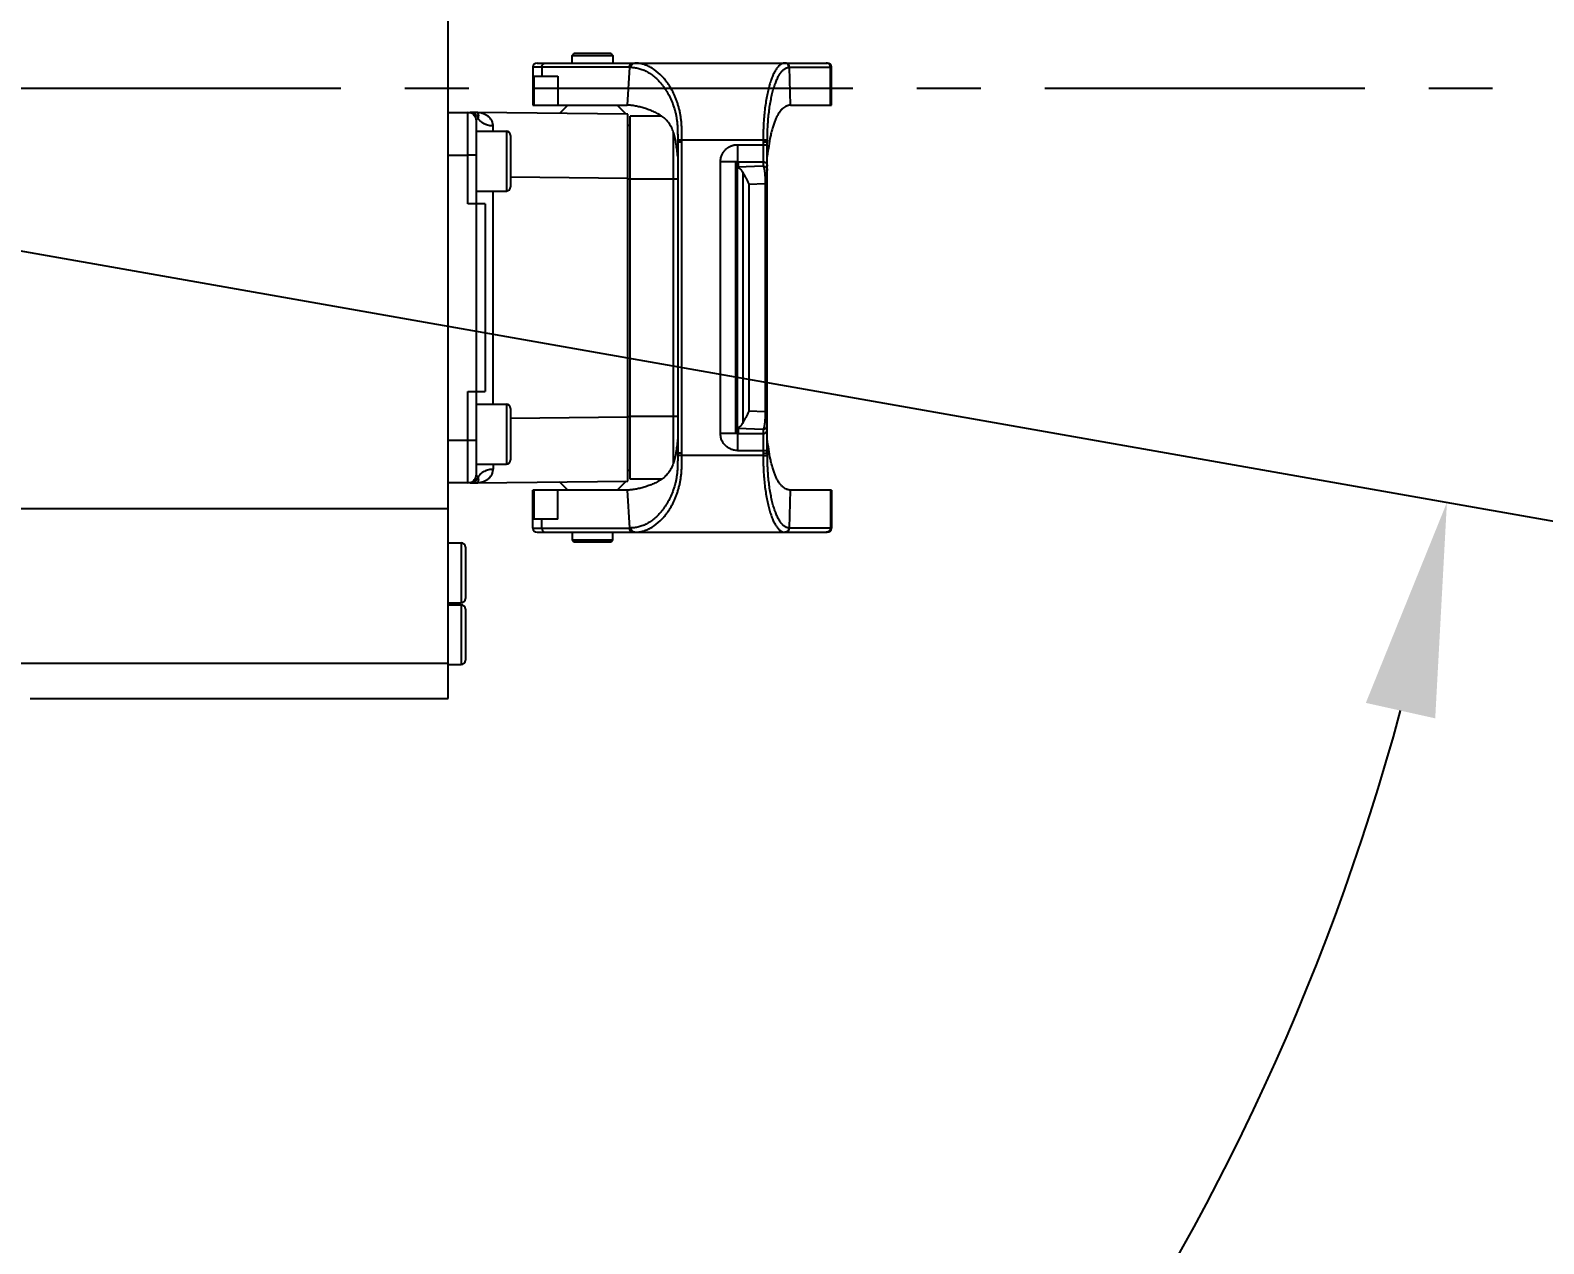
# Model space of a CAD drawing. Header units: millimetres. Extents: x 5828 to 6704, y 123 to 421.
# Drawn here: x 6564.9 to 6573.77, y 207.57 to 214.68 of the extents above; entities that cross this region are included whole.
import ezdxf

# ---------------------------------------------------------------- set-up
doc = ezdxf.new("R2010")
doc.units = ezdxf.units.MM
doc.linetypes.add('CENTER', pattern=[0.6, 0.375, -0.075, 0.075, -0.075])
for name, color, linetype in [('中心线', 7, 'Continuous'), ('外形图', 7, 'Continuous'), ('尺寸标注', 7, 'Continuous'), ('运动范围', 7, 'Continuous')]:
    doc.layers.add(name, color=color, linetype=linetype)
doc.styles.add('微软雅黑', font='msyh.ttc', dxfattribs={"height": 1.5})
doc.dimstyles.new('尺寸标注_1_20比例', dxfattribs={"dimtxt": 1.5, "dimasz": 1.25, "dimexe": 0.5, "dimexo": 0.4, "dimgap": 0.5, "dimtad": 1, "dimdec": 1, "dimlfac": 20, "dimdsep": 46, "dimtxsty": '微软雅黑', "dimcen": 0.09, "dimadec": 0, "dimazin": 0, "dimtp": 0.01, "dimtm": 0.01, "dimtfac": 1, "dimtdec": 1, "dimtofl": 0, "dimtmove": 0, "dimatfit": 3, "dimfxl": 1, "dimtolj": 1, "dimarcsym": 0})

# ---------------------------------------------------------------- blocks, each defined once
blk = doc.blocks.new('*D1145')
at = {"layer": 'Defpoints', "color": 0}
for p in [(6564.9775, 227.1499), (6618.6004, 224.7716), (6488.2514, 214.3423), (6559.4529, 214.3423), (6635.7237, 214.3423)]:
    blk.add_point(p, dxfattribs=at)
at = {"layer": '尺寸标注', "color": 0, "lineweight": -2}
blk.add_arc((6559.4529, 214.3423), 13.9483, 15.13637, 174.86363, dxfattribs=at)
at = {"layer": '尺寸标注', "color": 0}
for points in [[(6572.7139, 217.9391), (6573.1206, 218.0298), (6573.1893, 216.7644)], [(6545.3524, 215.6004), (6545.7687, 215.5817), (6545.5045, 214.3423)]]:
    blk.add_solid(points, dxfattribs=at)
at = {"layer": '尺寸标注', "color": 0, "insert": (6557.2583, 229.4032), "char_height": 1.5, "attachment_point": 5, "rotation": 8.29035, "style": '微软雅黑'}
blk.add_mtext('\\A1;{\\fAlibaba PuHuiTi 3.0 55 Regular|b0|i0|c134|p18;-\\A1;170%%d}', dxfattribs=at)
blk = doc.blocks.new('*D1146')
at = {"layer": 'Defpoints', "color": 0}
for p in [(6488.2514, 214.3423), (6559.4529, 214.3423), (6635.7237, 214.3423), (6618.6004, 203.913), (6564.9841, 201.5194)]:
    blk.add_point(p, dxfattribs=at)
at = {"layer": '尺寸标注', "color": 0, "lineweight": -2}
blk.add_arc((6559.4529, 214.3423), 13.965, 185.13022, 344.86978, dxfattribs=at)
at = {"layer": '尺寸标注', "color": 0}
for points in [[(6545.7519, 213.1029), (6545.3356, 213.0842), (6545.4878, 214.3423)], [(6573.1371, 210.6519), (6572.7305, 210.7426), (6573.2057, 211.9173)]]:
    blk.add_solid(points, dxfattribs=at)
at = {"layer": '尺寸标注', "color": 0, "insert": (6555.4094, 202.3101), "char_height": 1.5, "attachment_point": 5, "rotation": 341.42481, "style": '微软雅黑'}
blk.add_mtext('\\A1;{\\fAlibaba PuHuiTi 3.0 55 Regular|b0|i0|c134|p18;+\\A1;170%%d}', dxfattribs=at)

msp = doc.modelspace()

# ---------------------------------------------------------------- linework, layer by layer
at = {"layer": '中心线', "linetype": 'CENTER', "ltscale": 5}
msp.add_line((6635.7237, 214.3423), (6488.2514, 214.3423), dxfattribs=at)
at = {"layer": '外形图', "linetype": 'ByBlock'}
for p, q in [((6567.3529, 210.7673), (6567.3529, 217.9173)), ((6567.8729, 214.4923), (6569.5729, 214.4923)), ((6568.0779, 214.5373), (6568.0879, 214.5473)), ((6568.0779, 214.5373), (6568.3179, 214.5373)), ((6568.0779, 214.4923), (6568.0779, 214.5373)), ((6568.3079, 214.5473), (6568.0879, 214.5473)), ((6568.3079, 214.5473), (6568.3179, 214.5373)), ((6568.3179, 214.5373), (6568.3179, 214.4923)), ((6567.901, 214.4673), (6567.8479, 214.4673)), ((6567.8479, 214.4673), (6567.8479, 214.2451)), ((6567.8539, 214.4151), (6567.9951, 214.4151)), ((6567.8539, 214.4151), (6567.8539, 214.2451)), ((6568.4147, 214.4673), (6567.901, 214.4673)), ((6567.901, 214.4673), (6567.901, 214.4151)), ((6567.9951, 214.4151), (6567.9951, 214.2451)), ((6568.4147, 214.4673), (6568.4006, 214.2451)), ((6568.4147, 214.4673), (6568.4251, 214.4671)), ((6569.3493, 214.4672), (6569.3522, 214.4673)), ((6569.3522, 214.4673), (6569.592, 214.4673)), ((6569.3587, 214.2451), (6569.3522, 214.4673)), ((6569.5979, 214.4673), (6569.592, 214.4673)), ((6569.592, 214.2451), (6569.592, 214.4673)), ((6569.5979, 214.2451), (6569.5979, 214.4673)), ((6567.8479, 214.2451), (6568.4006, 214.2451)), ((6568.0534, 214.2451), (6568.005, 214.1968)), ((6568.3951, 214.1924), (6568.3424, 214.2451)), ((6569.3587, 214.2451), (6569.5979, 214.2451)), ((6567.3529, 214.2023), (6567.5178, 214.2023)), ((6567.4679, 213.9523), (6567.4679, 214.2023)), ((6567.5178, 214.2023), (6567.4818, 214.2023)), ((6568.4054, 214.1923), (6567.5178, 214.2023)), ((6567.5179, 213.6673), (6567.5179, 214.1523)), ((6568.4054, 212.0423), (6568.4054, 214.1923)), ((6568.6036, 214.181), (6568.4179, 214.181)), ((6568.4179, 212.0535), (6568.4179, 214.181)), ((6567.5179, 214.0923), (6567.6929, 214.0923)), ((6567.6152, 214.0923), (6567.6154, 214.1231)), ((6567.6929, 214.0923), (6567.6929, 213.7423)), ((6567.7179, 214.0673), (6567.7179, 213.7673)), ((6568.4054, 214.1285), (6568.4179, 214.1285)), ((6568.6725, 212.1482), (6568.6725, 214.0864)), ((6568.6973, 214.0421), (6568.7224, 214.0423)), ((6568.6975, 214.0285), (6568.6975, 212.2061)), ((6568.7224, 214.0423), (6569.1976, 214.0423)), ((6568.7224, 214.0288), (6568.7224, 214.0423)), ((6568.7224, 212.2058), (6568.7224, 214.0288)), ((6569.0473, 214.0133), (6569.2225, 214.0133)), ((6569.1975, 214.0284), (6569.1975, 214.0133)), ((6569.2225, 214.0284), (6569.1975, 214.0284)), ((6569.1975, 214.0133), (6569.1975, 213.8879)), ((6569.1976, 214.0423), (6569.2226, 214.0419)), ((6569.2225, 212.2061), (6569.2225, 214.0284)), ((6567.5179, 213.9523), (6567.4679, 213.9523)), ((6567.4679, 213.6673), (6567.4679, 213.9522)), ((6569.0475, 213.913), (6568.9475, 213.913)), ((6568.9475, 212.3216), (6568.9475, 213.913)), ((6569.0383, 213.9095), (6569.0575, 213.9107)), ((6569.0575, 213.908), (6569.0383, 213.9095)), ((6569.0383, 212.3251), (6569.0383, 213.9095)), ((6569.0383, 213.9068), (6569.0575, 213.908)), ((6569.0575, 213.9053), (6569.0383, 213.9068)), ((6569.0383, 213.9041), (6569.0575, 213.9053)), ((6569.0575, 213.9026), (6569.0383, 213.9041)), ((6569.0383, 213.9014), (6569.0575, 213.9026)), ((6569.0575, 213.8999), (6569.0383, 213.9014)), ((6569.0383, 213.8987), (6569.0575, 213.8999)), ((6569.0575, 213.8972), (6569.0383, 213.8987)), ((6569.0383, 213.896), (6569.0575, 213.8972)), ((6569.0575, 213.8946), (6569.0383, 213.896)), ((6569.0383, 213.8933), (6569.0575, 213.8946)), ((6569.0575, 213.8919), (6569.0383, 213.8933)), ((6569.0383, 213.8906), (6569.0575, 213.8919)), ((6569.0575, 213.8892), (6569.0383, 213.8906)), ((6569.0383, 213.8879), (6569.0575, 213.8892)), ((6569.0575, 213.8865), (6569.0383, 213.8879)), ((6569.0383, 213.8852), (6569.0575, 213.8865)), ((6569.0575, 213.8838), (6569.0383, 213.8852)), ((6569.0475, 213.9135), (6569.1975, 213.9135)), ((6569.0475, 213.9101), (6569.0475, 213.9135)), ((6569.0575, 213.9107), (6569.0475, 213.9115)), ((6569.1975, 213.8879), (6569.0475, 213.8814)), ((6569.0475, 213.8831), (6569.0575, 213.8838)), ((6569.0475, 212.3514), (6569.0475, 213.8831)), ((6567.7179, 213.8251), (6568.4054, 213.8174)), ((6568.4054, 213.8135), (6568.4179, 213.8135)), ((6568.6975, 213.811), (6568.4179, 213.811)), ((6569.0807, 212.3871), (6569.0807, 213.8475)), ((6569.1151, 213.7823), (6569.2107, 213.7864)), ((6569.1151, 213.7823), (6569.1151, 212.4523)), ((6569.2107, 213.7864), (6569.2225, 213.7864)), ((6569.2107, 213.7864), (6569.2107, 212.4482)), ((6567.5179, 213.7423), (6567.6929, 213.7423)), ((6567.6152, 212.4923), (6567.6152, 213.7423)), ((6567.5679, 213.6673), (6567.4679, 213.6673)), ((6567.5179, 212.5673), (6567.5179, 213.6673)), ((6567.5679, 213.6673), (6567.5679, 212.5673)), ((6567.4679, 212.5673), (6567.5679, 212.5673)), ((6567.4679, 212.0323), (6567.4679, 212.5673)), ((6567.5179, 212.0823), (6567.5179, 212.5673)), ((6567.5179, 212.4923), (6567.6929, 212.4923)), ((6567.6929, 212.4923), (6567.6929, 212.1423)), ((6567.7179, 212.4673), (6567.7179, 212.1673)), ((6569.2107, 212.4482), (6569.1151, 212.4523)), ((6569.2107, 212.4482), (6569.2225, 212.4482)), ((6568.4054, 212.4172), (6567.7179, 212.4095)), ((6568.4054, 212.421), (6568.4179, 212.421)), ((6568.4179, 212.4235), (6568.6975, 212.4235)), ((6567.3529, 212.2823), (6567.5179, 212.2823)), ((6569.0383, 212.3493), (6569.0575, 212.3508)), ((6569.0575, 212.3481), (6569.0383, 212.3493)), ((6569.0383, 212.3466), (6569.0575, 212.3481)), ((6569.0575, 212.3454), (6569.0383, 212.3466)), ((6569.0383, 212.344), (6569.0575, 212.3454)), ((6569.0575, 212.3427), (6569.0383, 212.344)), ((6569.0383, 212.3413), (6569.0575, 212.3427)), ((6569.0575, 212.34), (6569.0383, 212.3413)), ((6569.0383, 212.3386), (6569.0575, 212.34)), ((6569.0575, 212.3373), (6569.0383, 212.3386)), ((6569.0383, 212.3359), (6569.0575, 212.3373)), ((6569.0575, 212.3346), (6569.0383, 212.3359)), ((6569.0383, 212.3332), (6569.0575, 212.3346)), ((6569.0575, 212.332), (6569.0383, 212.3332)), ((6569.0383, 212.3305), (6569.0575, 212.332)), ((6569.0575, 212.3293), (6569.0383, 212.3305)), ((6569.0383, 212.3278), (6569.0575, 212.3293)), ((6569.0575, 212.3266), (6569.0383, 212.3278)), ((6569.0383, 212.3251), (6569.0575, 212.3266)), ((6569.0575, 212.3239), (6569.0383, 212.3251)), ((6569.0474, 212.3212), (6569.1975, 212.3211)), ((6569.0475, 212.3532), (6569.1975, 212.3467)), ((6569.0575, 212.3508), (6569.0475, 212.3514)), ((6569.0475, 212.3216), (6569.0475, 212.3245)), ((6569.0475, 212.3231), (6569.0575, 212.3239)), ((6569.0475, 212.3211), (6569.0475, 212.2213)), ((6569.1975, 212.3467), (6569.1975, 212.2062)), ((6568.7224, 212.1923), (6568.6973, 212.1925)), ((6568.7224, 212.2058), (6568.6975, 212.2061)), ((6568.7224, 212.1923), (6568.7224, 212.2058)), ((6569.1975, 212.1923), (6568.7224, 212.1923)), ((6569.0475, 212.2213), (6569.2225, 212.2213)), ((6569.1975, 212.2062), (6569.2225, 212.2061)), ((6569.1976, 212.1923), (6569.2226, 212.1927)), ((6567.5179, 212.1423), (6567.6929, 212.1423)), ((6568.4054, 212.106), (6568.4179, 212.106)), ((6567.5178, 212.0323), (6567.3529, 212.0323)), ((6567.4818, 212.0323), (6567.5178, 212.0323)), ((6567.5066, 212.0323), (6567.5178, 212.0323)), ((6567.5178, 212.0323), (6568.4054, 212.0423)), ((6568.0534, 211.9895), (6568.005, 212.0378)), ((6568.3951, 212.0422), (6568.3424, 211.9895)), ((6568.6036, 212.0535), (6568.4179, 212.0535)), ((6568.4006, 211.9895), (6567.8479, 211.9895)), ((6567.8479, 211.7673), (6567.8479, 211.9895)), ((6567.8539, 211.9895), (6567.8539, 211.8195)), ((6567.9951, 211.8195), (6567.9951, 211.9895)), ((6568.4006, 211.9895), (6568.4147, 211.7673)), ((6569.3522, 211.7673), (6569.3587, 211.9895)), ((6569.5979, 211.9895), (6569.3587, 211.9895)), ((6569.592, 211.9895), (6569.592, 211.7673)), ((6569.5979, 211.9895), (6569.5979, 211.7673)), ((6567.3529, 211.879), (6563.979, 211.879)), ((6567.8479, 211.7673), (6567.901, 211.7673)), ((6567.9951, 211.8195), (6567.8539, 211.8195)), ((6567.8729, 211.7423), (6569.5729, 211.7423)), ((6567.901, 211.7673), (6567.901, 211.8195)), ((6567.901, 211.7673), (6568.4147, 211.7673)), ((6568.0779, 211.7423), (6568.0779, 211.6973)), ((6568.3179, 211.6973), (6568.3179, 211.7423)), ((6568.4251, 211.7675), (6568.4147, 211.7673)), ((6569.3522, 211.7673), (6569.3493, 211.7674)), ((6569.592, 211.7673), (6569.3522, 211.7673)), ((6569.592, 211.7673), (6569.5979, 211.7673)), ((6567.3529, 211.6798), (6567.4279, 211.6798)), ((6567.4279, 211.6798), (6567.4279, 211.3298)), ((6567.4529, 211.6548), (6567.4529, 211.3548)), ((6568.0779, 211.6973), (6568.3179, 211.6973)), ((6568.0779, 211.6973), (6568.0879, 211.6873)), ((6568.0879, 211.6873), (6568.3079, 211.6873)), ((6568.3079, 211.6873), (6568.3179, 211.6973)), ((6567.3529, 211.3298), (6567.4279, 211.3298)), ((6567.3529, 211.3173), (6567.4279, 211.3173)), ((6567.4279, 211.3173), (6567.4279, 210.9673)), ((6567.4529, 211.2923), (6567.4529, 210.9923)), ((6567.3529, 210.9735), (6563.6901, 210.9735)), ((6567.3529, 210.9673), (6567.4279, 210.9673)), ((6564.9027, 210.7673), (6567.3529, 210.7673))]:
    msp.add_line(p, q, dxfattribs=at)
for centre, radius, start, end in [((6567.8729, 214.4673), 0.025, 90, 180), ((6569.5729, 214.4673), 0.025, 0, 90), ((6567.4679, 214.1523), 0.05, 0, 90), ((6567.6929, 214.0673), 0.025, 0, 90), ((6572.1526, 214.0633), 3.4553, 180.35091, 180.57732), ((6574.832, 213.9623), 5.6099, 179.18623, 179.32401), ((6567.6929, 213.7673), 0.025, 270, 0), ((6567.6929, 212.4673), 0.025, 0, 90), ((6572.1417, 212.1714), 3.4444, 179.4221, 179.64923), ((6574.8346, 212.2724), 5.6125, 180.67602, 180.81374), ((6582.3175, 212.1997), 14.7024, 180.22395, 180.34392), ((6567.6929, 212.1673), 0.025, 270, 0), ((6567.4679, 212.0823), 0.05, 270, 0), ((6567.8729, 211.7673), 0.025, 180, 270), ((6569.5729, 211.7673), 0.025, 270, 0), ((6567.4279, 211.6548), 0.025, 0, 90), ((6567.4279, 211.3548), 0.025, 270, 0), ((6567.4279, 211.2923), 0.025, 0, 90), ((6567.4279, 210.9923), 0.025, 270, 0)]:
    msp.add_arc(centre, radius, start, end, dxfattribs=at)
for points, knots in [([(6567.901, 214.4673), (6567.901, 214.4689), (6567.9013, 214.4722), (6567.9025, 214.4769), (6567.9045, 214.4812), (6567.9071, 214.485), (6567.9103, 214.4882), (6567.914, 214.4905), (6567.918, 214.492), (6567.9208, 214.4923), (6567.9222, 214.4923)], [0, 0, 0, 0, 0.134865, 0.268306, 0.399074, 0.526264, 0.649464, 0.768859, 0.885258, 1, 1, 1, 1]), ([(6568.4147, 214.4673), (6568.4147, 214.4689), (6568.415, 214.4722), (6568.4162, 214.4769), (6568.4181, 214.4812), (6568.4207, 214.485), (6568.424, 214.4882), (6568.4277, 214.4905), (6568.4317, 214.492), (6568.4345, 214.4923), (6568.4359, 214.4923)], [0, 0, 0, 0, 0.134865, 0.268308, 0.399078, 0.526268, 0.649465, 0.768859, 0.885258, 1, 1, 1, 1]), ([(6568.4251, 214.4671), (6568.4251, 214.4686), (6568.4253, 214.4718), (6568.4264, 214.4764), (6568.4283, 214.4809), (6568.431, 214.485), (6568.4344, 214.4882), (6568.4382, 214.4906), (6568.4421, 214.492), (6568.4448, 214.4923), (6568.4461, 214.4923)], [0, 0, 0, 0, 0.12632, 0.25871, 0.394014, 0.527996, 0.657213, 0.779591, 0.8937, 1, 1, 1, 1]), ([(6568.7224, 214.0423), (6568.7224, 214.0503), (6568.7224, 214.0624), (6568.7222, 214.0784), (6568.7219, 214.0944), (6568.7212, 214.1143), (6568.7198, 214.1379), (6568.7175, 214.1612), (6568.7143, 214.1841), (6568.7102, 214.2064), (6568.7051, 214.2282), (6568.6991, 214.2492), (6568.6924, 214.2694), (6568.6849, 214.2889), (6568.6742, 214.3135), (6568.6595, 214.3422), (6568.6428, 214.3687), (6568.6286, 214.3881), (6568.6144, 214.4057), (6568.589, 214.4327), (6568.5567, 214.4579), (6568.5224, 214.4758), (6568.4971, 214.4853), (6568.4716, 214.491), (6568.4545, 214.4923), (6568.4461, 214.4923)], [0, 0, 0, 0, 0.041372, 0.062021, 0.082626, 0.123642, 0.164305, 0.204506, 0.244144, 0.283135, 0.321408, 0.358907, 0.395585, 0.431405, 0.466341, 0.533487, 0.597015, 0.627442, 0.656997, 0.713616, 0.817819, 0.866066, 0.912161, 0.956615, 1, 1, 1, 1]), ([(6569.3254, 214.4923), (6569.3233, 214.4923), (6569.3191, 214.4919), (6569.3129, 214.4903), (6569.3067, 214.4877), (6569.3006, 214.484), (6569.2945, 214.4793), (6569.2885, 214.4735), (6569.2825, 214.4668), (6569.2767, 214.4591), (6569.271, 214.4504), (6569.2654, 214.4407), (6569.26, 214.4301), (6569.2547, 214.4185), (6569.2496, 214.406), (6569.2429, 214.3878), (6569.2351, 214.3628), (6569.2267, 214.3303), (6569.2192, 214.295), (6569.2127, 214.257), (6569.2073, 214.2169), (6569.2032, 214.1749), (6569.2002, 214.1315), (6569.1987, 214.0946), (6569.1979, 214.0648), (6569.1977, 214.0498), (6569.1976, 214.0423)], [0, 0, 0, 0, 0.012602, 0.025566, 0.039189, 0.053716, 0.069346, 0.086234, 0.104495, 0.12421, 0.145439, 0.168216, 0.192565, 0.218491, 0.245989, 0.275046, 0.337726, 0.406235, 0.480136, 0.558879, 0.641815, 0.72822, 0.817297, 0.908189, 0.954037, 1, 1, 1, 1]), ([(6569.3493, 214.4672), (6569.3493, 214.4703), (6569.3484, 214.4752), (6569.3455, 214.481), (6569.3425, 214.4851), (6569.3386, 214.4883), (6569.3343, 214.4907), (6569.3298, 214.492), (6569.3268, 214.4923), (6569.3254, 214.4923)], [0, 0, 0, 0, 0.24393, 0.374382, 0.506421, 0.637281, 0.764538, 0.88577, 1, 1, 1, 1]), ([(6569.3522, 214.4673), (6569.3522, 214.4689), (6569.3519, 214.4722), (6569.3505, 214.4769), (6569.3483, 214.4813), (6569.3453, 214.4851), (6569.3417, 214.4882), (6569.3375, 214.4905), (6569.333, 214.492), (6569.3298, 214.4923), (6569.3283, 214.4923)], [0, 0, 0, 0, 0.127627, 0.254861, 0.381364, 0.506903, 0.631389, 0.7549, 0.877656, 1, 1, 1, 1]), ([(6569.592, 214.4673), (6569.592, 214.4689), (6569.5917, 214.4722), (6569.5904, 214.4769), (6569.5881, 214.4813), (6569.5851, 214.4851), (6569.5815, 214.4882), (6569.5773, 214.4905), (6569.5727, 214.492), (6569.5696, 214.4923), (6569.568, 214.4923)], [0, 0, 0, 0, 0.12741, 0.254458, 0.380834, 0.506327, 0.630857, 0.754491, 0.877433, 1, 1, 1, 1]), ([(6568.4251, 214.4671), (6568.4335, 214.467), (6568.4505, 214.4654), (6568.4758, 214.4596), (6568.5009, 214.4502), (6568.5257, 214.4372), (6568.55, 214.4208), (6568.5734, 214.4009), (6568.5916, 214.3817), (6568.6056, 214.3647), (6568.6159, 214.351), (6568.6259, 214.3365), (6568.6387, 214.3161), (6568.6535, 214.2885), (6568.6687, 214.253), (6568.679, 214.2214), (6568.6856, 214.195), (6568.6897, 214.1745), (6568.6928, 214.1534), (6568.6949, 214.1319), (6568.6962, 214.11), (6568.6969, 214.0877), (6568.6972, 214.065), (6568.6973, 214.0498), (6568.6973, 214.0421)], [0, 0, 0, 0, 0.045255, 0.091531, 0.139417, 0.189394, 0.241807, 0.296778, 0.354498, 0.384507, 0.415278, 0.44678, 0.478961, 0.5454, 0.614918, 0.687076, 0.724014, 0.761534, 0.799683, 0.838483, 0.877937, 0.91804, 0.958755, 1, 1, 1, 1]), ([(6569.2226, 214.0419), (6569.2228, 214.056), (6569.2234, 214.0841), (6569.2251, 214.1257), (6569.228, 214.1665), (6569.2321, 214.206), (6569.2374, 214.2437), (6569.2438, 214.2795), (6569.2512, 214.3129), (6569.2595, 214.3435), (6569.2673, 214.3672), (6569.2739, 214.3844), (6569.279, 214.3963), (6569.2842, 214.4072), (6569.2896, 214.4173), (6569.2952, 214.4265), (6569.3008, 214.4349), (6569.3066, 214.4423), (6569.3125, 214.4487), (6569.3185, 214.4543), (6569.3246, 214.4588), (6569.3307, 214.4624), (6569.3369, 214.4651), (6569.3431, 214.4667), (6569.3472, 214.4672), (6569.3493, 214.4672)], [0, 0, 0, 0, 0.090833, 0.18062, 0.268623, 0.354077, 0.436233, 0.514423, 0.588006, 0.656378, 0.719014, 0.748109, 0.775704, 0.801797, 0.826385, 0.849471, 0.87107, 0.891216, 0.909969, 0.927409, 0.943647, 0.958821, 0.973114, 0.986751, 1, 1, 1, 1]), ([(6568.6975, 213.9451), (6568.6967, 213.9511), (6568.6953, 213.963), (6568.6932, 213.9809), (6568.691, 213.9986), (6568.6886, 214.0161), (6568.6858, 214.0332), (6568.6825, 214.05), (6568.6787, 214.0664), (6568.6741, 214.0821), (6568.6687, 214.0972), (6568.6624, 214.1116), (6568.6552, 214.1251), (6568.6472, 214.1378), (6568.6382, 214.1497), (6568.6284, 214.1605), (6568.6178, 214.1705), (6568.6063, 214.1795), (6568.5962, 214.1862), (6568.5878, 214.1912), (6568.5793, 214.196), (6568.5685, 214.2016), (6568.5553, 214.2078), (6568.5419, 214.2134), (6568.524, 214.2202), (6568.5017, 214.2277), (6568.4752, 214.235), (6568.4495, 214.2406), (6568.4247, 214.2442), (6568.4085, 214.2451), (6568.4006, 214.2451)], [0, 0, 0, 0, 0.03774, 0.075347, 0.112689, 0.149638, 0.186072, 0.221883, 0.256981, 0.291303, 0.324824, 0.357565, 0.389581, 0.420959, 0.451827, 0.482355, 0.512737, 0.543151, 0.573689, 0.588993, 0.604297, 0.63488, 0.6654, 0.695791, 0.725982, 0.785456, 0.843145, 0.898331, 0.950583, 1, 1, 1, 1]), ([(6569.3587, 214.2451), (6569.3567, 214.2451), (6569.3528, 214.2449), (6569.3469, 214.2439), (6569.3408, 214.2422), (6569.3325, 214.239), (6569.3221, 214.2333), (6569.3102, 214.2239), (6569.2989, 214.2119), (6569.2884, 214.1973), (6569.2787, 214.1803), (6569.2697, 214.1609), (6569.2614, 214.1393), (6569.2538, 214.1157), (6569.2469, 214.0903), (6569.2386, 214.0536), (6569.2303, 214.005), (6569.2251, 213.9654), (6569.2225, 213.9451)], [0, 0, 0, 0, 0.016453, 0.033543, 0.051386, 0.07002, 0.109608, 0.152462, 0.199049, 0.250003, 0.305818, 0.366725, 0.432702, 0.503524, 0.578795, 0.657993, 0.825516, 1, 1, 1, 1]), ([(6567.4818, 214.2023), (6567.4843, 214.2023), (6567.4892, 214.2019), (6567.4964, 214.2001), (6567.5033, 214.1972), (6567.5097, 214.1933), (6567.5154, 214.1883), (6567.5203, 214.1826), (6567.5243, 214.1761), (6567.5263, 214.1714), (6567.5271, 214.169)], [0, 0, 0, 0, 0.123211, 0.246651, 0.370527, 0.495004, 0.620185, 0.746111, 0.872748, 1, 1, 1, 1]), ([(6567.6154, 214.1231), (6567.6154, 214.1264), (6567.615, 214.1329), (6567.613, 214.1422), (6567.6097, 214.1508), (6567.6054, 214.1586), (6567.6003, 214.1658), (6567.5945, 214.1723), (6567.5881, 214.178), (6567.5791, 214.1848), (6567.5668, 214.1918), (6567.551, 214.1977), (6567.5346, 214.2014), (6567.5234, 214.2022), (6567.5178, 214.2023)], [0, 0, 0, 0, 0.071057, 0.138979, 0.204641, 0.26872, 0.331696, 0.393961, 0.455738, 0.517083, 0.638464, 0.758919, 0.879172, 1, 1, 1, 1]), ([(6567.5272, 214.169), (6567.5275, 214.1698), (6567.5282, 214.1715), (6567.529, 214.1739), (6567.5297, 214.1762), (6567.5303, 214.1788), (6567.5308, 214.1819), (6567.531, 214.186), (6567.5305, 214.1905), (6567.529, 214.1949), (6567.5267, 214.1982), (6567.5244, 214.2001), (6567.5225, 214.2012), (6567.521, 214.2018), (6567.5194, 214.2022), (6567.5184, 214.2023), (6567.5179, 214.2023)], [0, 0, 0, 0, 0.069834, 0.132816, 0.190138, 0.242521, 0.33523, 0.415528, 0.550827, 0.662537, 0.757503, 0.842407, 0.882731, 0.922041, 0.960827, 1, 1, 1, 1]), ([(6567.5179, 214.1523), (6567.5179, 214.153), (6567.518, 214.1543), (6567.5185, 214.1564), (6567.5193, 214.1585), (6567.5207, 214.1613), (6567.5233, 214.1649), (6567.5258, 214.1676), (6567.5271, 214.169)], [0, 0, 0, 0, 0.103071, 0.210056, 0.322717, 0.442285, 0.70469, 1, 1, 1, 1]), ([(6567.6154, 214.1231), (6567.6111, 214.1232), (6567.6025, 214.1238), (6567.5896, 214.1261), (6567.579, 214.1292), (6567.5706, 214.1324), (6567.5645, 214.1353), (6567.5586, 214.1384), (6567.5529, 214.142), (6567.5476, 214.1458), (6567.5427, 214.15), (6567.5381, 214.1544), (6567.5327, 214.1605), (6567.5292, 214.1655), (6567.5272, 214.169)], [0, 0, 0, 0, 0.12229, 0.248949, 0.378388, 0.443555, 0.508626, 0.57335, 0.637511, 0.700902, 0.76332, 0.824571, 0.884489, 1, 1, 1, 1]), ([(6568.7224, 214.0288), (6568.7208, 214.0287), (6568.7176, 214.0287), (6568.7137, 214.0287), (6568.7107, 214.0286), (6568.7086, 214.0286), (6568.7067, 214.0286), (6568.7049, 214.0286), (6568.7032, 214.0286), (6568.7018, 214.0285), (6568.7007, 214.0285), (6568.6999, 214.0285), (6568.6994, 214.0285), (6568.699, 214.0285), (6568.6986, 214.0285), (6568.6982, 214.0285), (6568.698, 214.0285), (6568.6978, 214.0285), (6568.6977, 214.0285), (6568.6976, 214.0285), (6568.6975, 214.0285), (6568.6975, 214.0285), (6568.6975, 214.0285), (6568.6975, 214.0285), (6568.6975, 214.0285)], [0, 0, 0, 0, 0.194748, 0.382027, 0.470608, 0.554672, 0.633413, 0.706076, 0.771963, 0.830443, 0.880955, 0.903069, 0.923015, 0.940746, 0.95622, 0.969398, 0.980251, 0.988752, 0.992114, 0.994882, 0.997053, 0.998628, 0.999607, 1, 1, 1, 1]), ([(6568.9475, 213.913), (6568.9474, 213.9196), (6568.9487, 213.9327), (6568.9535, 213.9484), (6568.9591, 213.9603), (6568.9641, 213.9688), (6568.97, 213.9767), (6568.9766, 213.984), (6568.9826, 213.9895), (6568.9878, 213.9936), (6568.9918, 213.9964), (6568.9959, 213.9991), (6569.0002, 214.0014), (6569.0047, 214.0036), (6569.0092, 214.0056), (6569.0137, 214.0074), (6569.0183, 214.009), (6569.023, 214.0106), (6569.027, 214.0117), (6569.0302, 214.0123), (6569.0326, 214.0127), (6569.035, 214.013), (6569.0375, 214.0132), (6569.04, 214.0133), (6569.0432, 214.0133), (6569.0457, 214.0133), (6569.0473, 214.0133)], [0, 0, 0, 0, 0.124871, 0.249746, 0.312257, 0.374768, 0.437279, 0.499791, 0.562303, 0.593568, 0.624833, 0.656097, 0.687362, 0.718626, 0.74989, 0.781152, 0.812415, 0.843677, 0.874937, 0.890571, 0.906206, 0.92184, 0.937471, 0.953104, 0.968738, 1, 1, 1, 1]), ([(6569.0473, 214.0133), (6569.0473, 214.007), (6569.0474, 213.9978), (6569.0475, 213.9856), (6569.0475, 213.974), (6569.0475, 213.9629), (6569.0474, 213.9524), (6569.0474, 213.9433), (6569.0475, 213.9336), (6569.0475, 213.923), (6569.0475, 213.9167), (6569.0475, 213.9135)], [0, 0, 0, 0, 0.18681, 0.278352, 0.367383, 0.534874, 0.611915, 0.683595, 0.808383, 0.904746, 1, 1, 1, 1]), ([(6569.1976, 214.0423), (6569.1976, 214.0411), (6569.1976, 214.0382), (6569.1975, 214.0336), (6569.1975, 214.0302), (6569.1975, 214.0284)], [0, 0, 0, 0, 0.25, 0.625001, 1, 1, 1, 1]), ([(6567.3529, 213.9521), (6567.372, 213.9521), (6567.4104, 213.9522), (6567.4487, 213.9522), (6567.4679, 213.9522)], [0, 0, 0, 0, 0.5, 1, 1, 1, 1]), ([(6569.0475, 213.8807), (6569.0483, 213.8805), (6569.0494, 213.8801), (6569.051, 213.8796), (6569.0526, 213.879), (6569.0545, 213.8781), (6569.0569, 213.8768), (6569.0591, 213.8753), (6569.0622, 213.8731), (6569.0658, 213.8698), (6569.07, 213.8652), (6569.0753, 213.8579), (6569.0786, 213.8518), (6569.0807, 213.8475)], [0, 0, 0, 0, 0.050949, 0.076782, 0.102828, 0.155704, 0.209935, 0.265657, 0.322988, 0.442917, 0.570431, 0.705845, 1, 1, 1, 1]), ([(6569.1975, 213.9135), (6569.1991, 213.9135), (6569.2024, 213.9132), (6569.2071, 213.9118), (6569.2114, 213.9094), (6569.2152, 213.9063), (6569.2184, 213.9025), (6569.2207, 213.8982), (6569.2221, 213.8935), (6569.2225, 213.8902), (6569.2225, 213.8886)], [0, 0, 0, 0, 0.125149, 0.250276, 0.375361, 0.500391, 0.625361, 0.750276, 0.87515, 1, 1, 1, 1]), ([(6569.1975, 213.8879), (6569.1977, 213.8878), (6569.1981, 213.8875), (6569.1987, 213.8868), (6569.1992, 213.886), (6569.2001, 213.8846), (6569.201, 213.8822), (6569.2019, 213.8796), (6569.2026, 213.8771), (6569.2034, 213.8741), (6569.2043, 213.8699), (6569.2053, 213.8644), (6569.2062, 213.858), (6569.2071, 213.851), (6569.2083, 213.8403), (6569.2094, 213.8256), (6569.2104, 213.8065), (6569.2106, 213.7932), (6569.2107, 213.7864)], [0, 0, 0, 0, 0.00701, 0.015276, 0.024984, 0.036247, 0.063671, 0.09785, 0.11751, 0.138892, 0.186819, 0.241626, 0.303284, 0.371755, 0.446907, 0.614998, 0.802138, 1, 1, 1, 1]), ([(6569.1975, 213.8879), (6569.199, 213.8879), (6569.2021, 213.8876), (6569.2068, 213.8863), (6569.2113, 213.884), (6569.2153, 213.8807), (6569.2185, 213.8768), (6569.2208, 213.8723), (6569.2222, 213.8676), (6569.2225, 213.8645), (6569.2225, 213.863)], [0, 0, 0, 0, 0.116656, 0.240279, 0.368999, 0.500391, 0.631717, 0.760256, 0.883624, 1, 1, 1, 1]), ([(6569.0807, 213.8475), (6569.0812, 213.8463), (6569.0825, 213.8438), (6569.0851, 213.8387), (6569.0888, 213.8322), (6569.0934, 213.8242), (6569.098, 213.816), (6569.1026, 213.8077), (6569.1085, 213.7965), (6569.1126, 213.788), (6569.1151, 213.7823)], [0, 0, 0, 0, 0.055017, 0.112614, 0.233437, 0.359097, 0.4873, 0.616473, 0.745506, 1, 1, 1, 1]), ([(6569.1151, 212.4523), (6569.1126, 212.4466), (6569.1085, 212.4381), (6569.1026, 212.4269), (6569.098, 212.4186), (6569.0934, 212.4104), (6569.0888, 212.4024), (6569.0851, 212.3959), (6569.0825, 212.3908), (6569.0812, 212.3883), (6569.0807, 212.3871)], [0, 0, 0, 0, 0.254494, 0.383527, 0.5127, 0.640903, 0.766563, 0.887386, 0.944983, 1, 1, 1, 1]), ([(6569.2107, 212.4482), (6569.2106, 212.4413), (6569.2104, 212.4281), (6569.2094, 212.409), (6569.2083, 212.3942), (6569.2071, 212.3836), (6569.2062, 212.3765), (6569.2053, 212.3702), (6569.2043, 212.3647), (6569.2034, 212.3605), (6569.2026, 212.3575), (6569.2019, 212.355), (6569.201, 212.3523), (6569.2001, 212.35), (6569.1992, 212.3486), (6569.1987, 212.3477), (6569.1981, 212.3471), (6569.1977, 212.3468), (6569.1975, 212.3467)], [0, 0, 0, 0, 0.197862, 0.385002, 0.553093, 0.628245, 0.696716, 0.758374, 0.813181, 0.861108, 0.88249, 0.90215, 0.936329, 0.963753, 0.975016, 0.984724, 0.99299, 1, 1, 1, 1]), ([(6569.0807, 212.3871), (6569.0786, 212.3828), (6569.0753, 212.3767), (6569.07, 212.3694), (6569.0658, 212.3648), (6569.0622, 212.3615), (6569.0591, 212.3593), (6569.0569, 212.3578), (6569.0545, 212.3565), (6569.0526, 212.3556), (6569.051, 212.355), (6569.0494, 212.3545), (6569.0483, 212.3541), (6569.0475, 212.3539)], [0, 0, 0, 0, 0.294154, 0.429568, 0.557082, 0.677011, 0.734342, 0.790064, 0.844295, 0.897169, 0.923214, 0.949049, 1, 1, 1, 1]), ([(6569.1975, 212.3467), (6569.199, 212.3467), (6569.2021, 212.3469), (6569.2068, 212.3483), (6569.2113, 212.3506), (6569.2153, 212.3538), (6569.2185, 212.3578), (6569.2208, 212.3623), (6569.2222, 212.3669), (6569.2225, 212.3701), (6569.2225, 212.3716)], [0, 0, 0, 0, 0.116656, 0.240279, 0.368999, 0.500391, 0.631717, 0.760256, 0.883624, 1, 1, 1, 1]), ([(6568.6975, 212.2895), (6568.6967, 212.2835), (6568.6953, 212.2715), (6568.6932, 212.2537), (6568.691, 212.236), (6568.6886, 212.2185), (6568.6858, 212.2014), (6568.6825, 212.1846), (6568.6787, 212.1682), (6568.6741, 212.1525), (6568.6687, 212.1373), (6568.6624, 212.123), (6568.6552, 212.1094), (6568.6472, 212.0967), (6568.6382, 212.0849), (6568.6284, 212.074), (6568.6178, 212.0641), (6568.6063, 212.0551), (6568.5962, 212.0484), (6568.5878, 212.0434), (6568.5793, 212.0386), (6568.5685, 212.033), (6568.5553, 212.0268), (6568.5419, 212.0212), (6568.524, 212.0143), (6568.5017, 212.0069), (6568.4752, 211.9996), (6568.4495, 211.994), (6568.4247, 211.9904), (6568.4085, 211.9895), (6568.4006, 211.9895)], [0, 0, 0, 0, 0.03774, 0.075347, 0.112689, 0.149638, 0.186072, 0.221883, 0.256981, 0.291303, 0.324824, 0.357565, 0.389581, 0.420959, 0.451827, 0.482355, 0.512737, 0.543151, 0.573689, 0.588992, 0.604297, 0.63488, 0.6654, 0.695791, 0.725982, 0.785456, 0.843145, 0.898331, 0.950583, 1, 1, 1, 1]), ([(6569.0472, 212.3216), (6569.0472, 212.3215), (6569.0472, 212.3213), (6569.0472, 212.3212), (6569.0472, 212.321), (6569.0472, 212.3209), (6569.0472, 212.3208), (6569.0472, 212.3208), (6569.0472, 212.3208), (6569.0472, 212.3207), (6569.0471, 212.3207), (6569.0471, 212.3207), (6569.0471, 212.3207), (6569.0471, 212.3207), (6569.0471, 212.3207), (6569.0471, 212.3208), (6569.0471, 212.3208), (6569.0471, 212.3209), (6569.0471, 212.321), (6569.0471, 212.3211), (6569.0471, 212.3212), (6569.047, 212.3214), (6569.047, 212.3215), (6569.047, 212.3216), (6569.047, 212.3217), (6569.047, 212.3217), (6569.0469, 212.3217), (6569.0469, 212.3217), (6569.0469, 212.3217), (6569.0469, 212.3216), (6569.0468, 212.3216), (6569.0468, 212.3215), (6569.0467, 212.3215), (6569.0466, 212.3216), (6569.0465, 212.3216), (6569.0465, 212.3216), (6569.0463, 212.3216), (6569.0461, 212.3216), (6569.0458, 212.3216), (6569.0453, 212.3216), (6569.0448, 212.3216), (6569.0442, 212.3216), (6569.0436, 212.3216), (6569.0427, 212.3216), (6569.0414, 212.3216), (6569.0397, 212.3216), (6569.0378, 212.3216), (6569.0357, 212.3216), (6569.0334, 212.3216), (6569.0309, 212.3216), (6569.0272, 212.3216), (6569.0222, 212.3216), (6569.0156, 212.3216), (6569.0085, 212.3216), (6569.0008, 212.3216), (6568.9927, 212.3216), (6568.9841, 212.3216), (6568.9752, 212.3216), (6568.963, 212.3216), (6568.9537, 212.3216), (6568.9475, 212.3216)], [0, 0, 0, 0, 0.002843, 0.004184, 0.005414, 0.006491, 0.007372, 0.007727, 0.008018, 0.00824, 0.00839, 0.008475, 0.008526, 0.008608, 0.008741, 0.009161, 0.009759, 0.010502, 0.011353, 0.012276, 0.013236, 0.01512, 0.016716, 0.017767, 0.018087, 0.018305, 0.018462, 0.018614, 0.019012, 0.01952, 0.020034, 0.020809, 0.021511, 0.022271, 0.023042, 0.023843, 0.02468, 0.02645, 0.030393, 0.034873, 0.039888, 0.045433, 0.051507, 0.058106, 0.072864, 0.089674, 0.108499, 0.129298, 0.152025, 0.17663, 0.203058, 0.261146, 0.325776, 0.396374, 0.472316, 0.552928, 0.637498, 0.725277, 0.815488, 1, 1, 1, 1]), ([(6569.0475, 212.2213), (6569.0414, 212.2213), (6569.0288, 212.2225), (6569.0102, 212.2279), (6568.9922, 212.2372), (6568.9762, 212.2502), (6568.9632, 212.2662), (6568.954, 212.2842), (6568.9486, 212.3029), (6568.9475, 212.3155), (6568.9475, 212.3216)], [0, 0, 0, 0, 0.116376, 0.239744, 0.368283, 0.49961, 0.631002, 0.759722, 0.883344, 1, 1, 1, 1]), ([(6569.0475, 212.3216), (6569.0475, 212.3215), (6569.0474, 212.3215), (6569.0474, 212.3214), (6569.0474, 212.3213), (6569.0474, 212.3212), (6569.0474, 212.3212)], [0, 0, 0, 0, 0.244511, 0.503001, 0.74754, 1, 1, 1, 1]), ([(6569.1975, 212.3211), (6569.1991, 212.3211), (6569.2024, 212.3214), (6569.2071, 212.3228), (6569.2114, 212.3252), (6569.2152, 212.3283), (6569.2184, 212.3321), (6569.2207, 212.3364), (6569.2221, 212.3411), (6569.2225, 212.3444), (6569.2225, 212.346)], [0, 0, 0, 0, 0.125149, 0.250276, 0.375361, 0.500391, 0.625361, 0.750276, 0.87515, 1, 1, 1, 1]), ([(6569.3587, 211.9895), (6569.3567, 211.9895), (6569.3528, 211.9897), (6569.3469, 211.9907), (6569.3408, 211.9924), (6569.3325, 211.9956), (6569.3221, 212.0013), (6569.3102, 212.0107), (6569.2989, 212.0227), (6569.2884, 212.0373), (6569.2787, 212.0543), (6569.2697, 212.0737), (6569.2614, 212.0953), (6569.2538, 212.1189), (6569.2469, 212.1443), (6569.2386, 212.181), (6569.2303, 212.2296), (6569.2251, 212.2692), (6569.2225, 212.2895)], [0, 0, 0, 0, 0.016453, 0.033543, 0.051386, 0.07002, 0.109608, 0.152461, 0.199049, 0.250003, 0.305818, 0.366725, 0.432702, 0.503524, 0.578795, 0.657993, 0.825516, 1, 1, 1, 1]), ([(6568.6973, 212.1925), (6568.6973, 212.1848), (6568.6972, 212.1696), (6568.6969, 212.1469), (6568.6962, 212.1246), (6568.6949, 212.1027), (6568.6928, 212.0812), (6568.6897, 212.0601), (6568.6856, 212.0396), (6568.679, 212.0132), (6568.6687, 211.9816), (6568.6535, 211.9461), (6568.6387, 211.9185), (6568.6259, 211.898), (6568.6159, 211.8836), (6568.6056, 211.8699), (6568.5916, 211.8529), (6568.5734, 211.8337), (6568.55, 211.8138), (6568.5257, 211.7974), (6568.5009, 211.7844), (6568.4758, 211.775), (6568.4505, 211.7691), (6568.4335, 211.7676), (6568.4251, 211.7675)], [0, 0, 0, 0, 0.041245, 0.08196, 0.122063, 0.161517, 0.200317, 0.238466, 0.275986, 0.312924, 0.385082, 0.4546, 0.521039, 0.55322, 0.584722, 0.615493, 0.645502, 0.703222, 0.758193, 0.810606, 0.860583, 0.90847, 0.954745, 1, 1, 1, 1]), ([(6568.4461, 211.7423), (6568.4545, 211.7423), (6568.4716, 211.7436), (6568.4971, 211.7493), (6568.5224, 211.7587), (6568.5567, 211.7767), (6568.589, 211.8019), (6568.6144, 211.8289), (6568.6286, 211.8465), (6568.6428, 211.8659), (6568.6595, 211.8924), (6568.6742, 211.9211), (6568.6849, 211.9456), (6568.6924, 211.9651), (6568.6991, 211.9854), (6568.7051, 212.0064), (6568.7102, 212.0281), (6568.7143, 212.0505), (6568.7175, 212.0734), (6568.7198, 212.0967), (6568.7212, 212.1203), (6568.7219, 212.1402), (6568.7222, 212.1562), (6568.7224, 212.1722), (6568.7224, 212.1843), (6568.7224, 212.1923)], [0, 0, 0, 0, 0.043385, 0.087839, 0.133934, 0.182181, 0.286384, 0.343003, 0.372558, 0.402985, 0.466513, 0.533659, 0.568595, 0.604415, 0.641093, 0.678592, 0.716865, 0.755856, 0.795494, 0.835695, 0.876358, 0.917374, 0.937979, 0.958628, 1, 1, 1, 1]), ([(6569.1975, 212.2062), (6569.1975, 212.205), (6569.1975, 212.2021), (6569.1975, 212.1975), (6569.1975, 212.194), (6569.1975, 212.1923)], [0, 0, 0, 0, 0.25, 0.625001, 1, 1, 1, 1]), ([(6569.1976, 212.1923), (6569.1977, 212.1848), (6569.1979, 212.1698), (6569.1987, 212.14), (6569.2002, 212.1031), (6569.2032, 212.0597), (6569.2073, 212.0177), (6569.2127, 211.9775), (6569.2192, 211.9396), (6569.2267, 211.9043), (6569.2351, 211.8718), (6569.2429, 211.8468), (6569.2496, 211.8285), (6569.2547, 211.8161), (6569.26, 211.8045), (6569.2654, 211.7939), (6569.271, 211.7842), (6569.2767, 211.7755), (6569.2825, 211.7678), (6569.2885, 211.761), (6569.2945, 211.7553), (6569.3006, 211.7506), (6569.3067, 211.7469), (6569.3129, 211.7443), (6569.3191, 211.7427), (6569.3233, 211.7423), (6569.3254, 211.7423)], [0, 0, 0, 0, 0.045963, 0.091811, 0.182703, 0.27178, 0.358185, 0.441121, 0.519864, 0.593765, 0.662274, 0.724954, 0.754011, 0.781509, 0.807435, 0.831783, 0.854561, 0.875789, 0.895505, 0.913765, 0.930654, 0.946284, 0.960811, 0.974434, 0.987398, 1, 1, 1, 1]), ([(6569.3493, 211.7674), (6569.3472, 211.7674), (6569.3431, 211.7678), (6569.3369, 211.7695), (6569.3307, 211.7721), (6569.3246, 211.7758), (6569.3185, 211.7803), (6569.3125, 211.7859), (6569.3066, 211.7923), (6569.3008, 211.7997), (6569.2952, 211.808), (6569.2896, 211.8173), (6569.2842, 211.8274), (6569.279, 211.8383), (6569.2739, 211.8501), (6569.2673, 211.8674), (6569.2595, 211.8911), (6569.2512, 211.9217), (6569.2438, 211.9551), (6569.2374, 211.9908), (6569.2321, 212.0286), (6569.228, 212.0681), (6569.2251, 212.1089), (6569.2234, 212.1505), (6569.2228, 212.1786), (6569.2226, 212.1927)], [0, 0, 0, 0, 0.013249, 0.026886, 0.041179, 0.056353, 0.072591, 0.090031, 0.108784, 0.12893, 0.150529, 0.173615, 0.198203, 0.224296, 0.251891, 0.280986, 0.343622, 0.411993, 0.485577, 0.563767, 0.645923, 0.731377, 0.81938, 0.909167, 1, 1, 1, 1]), ([(6567.5178, 212.0323), (6567.5235, 212.0324), (6567.5346, 212.0332), (6567.5511, 212.0369), (6567.5668, 212.0428), (6567.5791, 212.0498), (6567.5882, 212.0566), (6567.5945, 212.0623), (6567.6003, 212.0688), (6567.6054, 212.076), (6567.6097, 212.0838), (6567.613, 212.0924), (6567.615, 212.1017), (6567.6154, 212.1082), (6567.6154, 212.1115)], [0, 0, 0, 0, 0.121211, 0.241415, 0.361795, 0.483129, 0.544456, 0.606209, 0.668448, 0.731396, 0.795446, 0.861079, 0.928974, 1, 1, 1, 1]), ([(6567.6154, 212.1115), (6567.6111, 212.1114), (6567.6025, 212.1108), (6567.5896, 212.1085), (6567.5768, 212.1048), (6567.5665, 212.1004), (6567.5586, 212.0961), (6567.5529, 212.0926), (6567.5476, 212.0888), (6567.5427, 212.0846), (6567.5381, 212.0802), (6567.5327, 212.074), (6567.5292, 212.0691), (6567.5272, 212.0656)], [0, 0, 0, 0, 0.122367, 0.249084, 0.378381, 0.5086, 0.573388, 0.637576, 0.700922, 0.763232, 0.824399, 0.884331, 1, 1, 1, 1]), ([(6567.4818, 212.0323), (6567.4843, 212.0323), (6567.4892, 212.0327), (6567.4964, 212.0345), (6567.5033, 212.0374), (6567.5097, 212.0413), (6567.5154, 212.0463), (6567.522, 212.054), (6567.5255, 212.0608), (6567.5271, 212.0656)], [0, 0, 0, 0, 0.1233, 0.246827, 0.370795, 0.495357, 0.620631, 0.746644, 1, 1, 1, 1]), ([(6567.5271, 212.0656), (6567.5258, 212.067), (6567.5233, 212.0696), (6567.5207, 212.0733), (6567.5193, 212.0761), (6567.5185, 212.0782), (6567.518, 212.0802), (6567.5179, 212.0816), (6567.5179, 212.0823)], [0, 0, 0, 0, 0.29531, 0.557715, 0.677283, 0.789944, 0.89693, 1, 1, 1, 1]), ([(6567.5179, 212.0323), (6567.5184, 212.0323), (6567.5194, 212.0324), (6567.521, 212.0328), (6567.5225, 212.0334), (6567.5244, 212.0345), (6567.5267, 212.0364), (6567.529, 212.0397), (6567.5305, 212.0441), (6567.5311, 212.0498), (6567.5305, 212.0547), (6567.5297, 212.0584), (6567.5291, 212.0607), (6567.5282, 212.0631), (6567.5275, 212.0648), (6567.5272, 212.0656)], [0, 0, 0, 0, 0.039188, 0.077999, 0.117322, 0.157643, 0.242518, 0.337543, 0.449175, 0.584355, 0.757821, 0.810316, 0.867639, 0.930488, 1, 1, 1, 1]), ([(6567.901, 211.7673), (6567.901, 211.7657), (6567.9013, 211.7624), (6567.9025, 211.7577), (6567.9045, 211.7534), (6567.9071, 211.7496), (6567.9103, 211.7464), (6567.914, 211.7441), (6567.918, 211.7426), (6567.9209, 211.7423), (6567.9222, 211.7423)], [0, 0, 0, 0, 0.134867, 0.268309, 0.399077, 0.526267, 0.649466, 0.76886, 0.885257, 1, 1, 1, 1]), ([(6568.4359, 211.7423), (6568.4345, 211.7423), (6568.4317, 211.7426), (6568.4277, 211.7441), (6568.424, 211.7464), (6568.4207, 211.7496), (6568.4181, 211.7534), (6568.4162, 211.7577), (6568.415, 211.7624), (6568.4147, 211.7657), (6568.4147, 211.7673)], [0, 0, 0, 0, 0.114739, 0.231136, 0.35053, 0.473728, 0.60092, 0.731691, 0.865136, 1, 1, 1, 1]), ([(6568.4461, 211.7423), (6568.4448, 211.7423), (6568.4421, 211.7426), (6568.4382, 211.744), (6568.4344, 211.7463), (6568.431, 211.7496), (6568.4283, 211.7537), (6568.4264, 211.7582), (6568.4253, 211.7628), (6568.4251, 211.766), (6568.4251, 211.7675)], [0, 0, 0, 0, 0.1063, 0.220408, 0.342787, 0.472004, 0.605986, 0.741289, 0.87368, 1, 1, 1, 1]), ([(6569.3493, 211.7674), (6569.3493, 211.7643), (6569.3484, 211.7594), (6569.3455, 211.7536), (6569.3425, 211.7495), (6569.3386, 211.7463), (6569.3343, 211.7439), (6569.3298, 211.7426), (6569.3268, 211.7423), (6569.3254, 211.7423)], [0, 0, 0, 0, 0.243934, 0.374387, 0.506425, 0.637284, 0.76454, 0.88577, 1, 1, 1, 1]), ([(6569.3283, 211.7423), (6569.3298, 211.7423), (6569.333, 211.7426), (6569.3375, 211.7441), (6569.3417, 211.7464), (6569.3453, 211.7495), (6569.3483, 211.7533), (6569.3505, 211.7577), (6569.3519, 211.7624), (6569.3522, 211.7657), (6569.3522, 211.7673)], [0, 0, 0, 0, 0.122345, 0.245101, 0.368612, 0.493098, 0.618636, 0.745138, 0.872373, 1, 1, 1, 1]), ([(6569.592, 211.7673), (6569.592, 211.7657), (6569.5917, 211.7624), (6569.5904, 211.7577), (6569.5881, 211.7533), (6569.5851, 211.7495), (6569.5815, 211.7464), (6569.5773, 211.7441), (6569.5727, 211.7426), (6569.5696, 211.7423), (6569.568, 211.7423)], [0, 0, 0, 0, 0.12741, 0.254458, 0.380834, 0.506327, 0.630857, 0.754491, 0.877433, 1, 1, 1, 1])]:
    msp.add_open_spline(points, degree=3, knots=knots, dxfattribs=at)
at = {"layer": '运动范围'}
msp.add_line((6559.4529, 214.3423), (6618.6004, 203.913), dxfattribs=at)
msp.add_arc((6559.4529, 214.3423), 60.06, 10, 350, dxfattribs=at)

# ---------------------------------------------------------------- dimensions: what is measured, and where the dimension line sits
at = {"layer": '尺寸标注'}
for base, line2, text, picture, middle in [((6564.9775, 227.1499), ((6559.4529, 214.3423), (6618.6004, 224.7716)), '\\A1;{\\fAlibaba PuHuiTi 3.0 55 Regular|b0|i0|c134|p18;-<>}', '*D1145', (6557.4417, 228.1449)), ((6564.9841, 201.5194), ((6559.4529, 214.3423), (6618.6004, 203.913)), '\\A1;{\\fAlibaba PuHuiTi 3.0 55 Regular|b0|i0|c134|p18;+<>}', '*D1146', (6555.0043, 201.1047))]:
    dim = msp.add_angular_dim_2l(base=base, line1=((6635.7237, 214.3423), (6488.2514, 214.3423)), line2=line2, text=text, dimstyle='尺寸标注_1_20比例', dxfattribs=at)
    dim.commit()
    dim.dimension.update_dxf_attribs({"geometry": picture, "text_midpoint": middle, "dimtype": 162})

doc.saveas('drawing.dxf')
